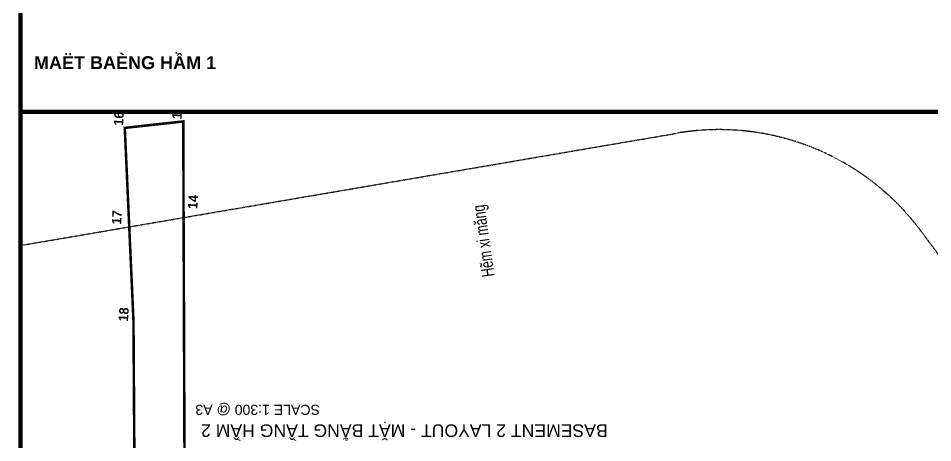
# Model space of a CAD drawing. Header units: millimetres. Extents: x -100356 to 314685, y 446 to 1273965.
# Drawn here: x 17056 to 89668, y 340487 to 374187 of the extents above; entities that cross this region are included whole.
import ezdxf
from ezdxf.enums import TextEntityAlignment as Align
from ezdxf.xclip import XClip

# ---------------------------------------------------------------- set-up
doc = ezdxf.new("R2010")
doc.units = ezdxf.units.MM
doc.header["$XCLIPFRAME"] = 2
for name, pattern in [('20180221 BF$0$2-2', [10, 5, -5]), ('20180221 BF$0$b2$0$Kume - Key Plan Boundary', [16, 8, -2, 4, -2]), ('20180221 BF$0$DASHDOT', [1, 0.5, -0.25, 0, -0.25]), ('20180221 BF$0$HIDDEN', [0.375, 0.25, -0.125])]:
    doc.linetypes.add(name, pattern=pattern)
doc.layers.get('DEFPOINTS').update_dxf_attribs({"lineweight": 13})
for name, color, linetype in [('20180221 BF$0$10', 1, 'Continuous'), ('20180221 BF$0$28', 7, 'Continuous'), ('20180221 BF$0$Kichthuoc', 7, 'Continuous'), ('20180221 BF$0$sohieu_diem', 2, 'Continuous'), ('20180221 BF$0$TREE', 99, 'Continuous')]:
    doc.layers.add(name, color=color, linetype=linetype)
for name, color, linetype, lineweight in [('20180221 BF$0$b2$0$C-_SITEBNRY_E', 1, '20180221 BF$0$b2$0$Kume - Key Plan Boundary', 100), ('20180221 BF$0$CHU', 7, 'Continuous', 25), ('20180221 BF$0$QHH ÐỀ XUẤT ÐIỀU CHỈNH', 5, '20180221 BF$0$HIDDEN', 30), ('20180221 BF$0$setback', 1, 'Continuous', 13), ('TEXT', 6, 'Continuous', 20)]:
    doc.layers.add(name, color=color, linetype=linetype, lineweight=lineweight)
doc.styles.add('20180221 BF$0$CAN-1', font='VNI-Helve.TTF', dxfattribs={"height": 600})
doc.styles.add('20180221 BF$0$VAPTIMN', font='VNI-Aptima-Bold.TTF')
doc.styles.add('20180221 BF$0$VL2 - tb$0$GHICHU-C', font='Font - TrueType - Arial.ttf', dxfattribs={"width": 0.7})
doc.styles.add('VnArial', font='Font - TrueType - Arial.ttf')

# ---------------------------------------------------------------- blocks, each defined once
blk = doc.blocks.new('20180221 BF$0$b2$0$Family - ___-1748564-1st Basement')
at = {"layer": '20180221 BF$0$b2$0$C-_SITEBNRY_E', "lineweight": 18}
for p, q in [((122255, -14994), (122171, -1891)), ((118276, -23221), (118205, -3859)), ((122593, -22484), (122255, -14994)), ((122947, -30340), (122593, -22484)), ((118304, -30852), (118276, -23221)), ((122947, -30340), (118304, -30852))]:
    blk.add_line(p, q, dxfattribs=at)
blk = doc.blocks.new('20180221 BF$0$hientrang')
at = {"layer": '20180221 BF$0$10', "color": 1}
for p, q in [((-33314, 110103, 0), (-41132, 109253, 0)), ((-32510, 105502, 0), (-33314, 110103, 0)), ((-48586, 108443, 0), (-61657, 107529, 0)), ((-40123, 104992, 0), (-32510, 105502, 0)), ((-59442, 103696, 0), (-40123, 104992, 0))]:
    blk.add_line(p, q, dxfattribs=at)
at = {"layer": '20180221 BF$0$10', "color": 1, "linetype": 'Continuous'}
blk.add_line((-33314, 110103, 0), (-32510, 105502, 0), dxfattribs=at)
at = {"layer": '20180221 BF$0$10', "color": 1, "linetype": 'Continuous', "elevation": 0}
for points in [[(-64687, 107633), (-61657, 107529), (-48586, 108443), (-41132, 109253)], [(-32510, 105502), (-40123, 104992)], [(-40123, 104992), (-59442, 103696), (-62752, 103571), (-63312, 103421), (-63663, 102732), (-63208, 99311)]]:
    blk.add_lwpolyline(points, dxfattribs=at)
at = {"layer": '20180221 BF$0$Kichthuoc', "elevation": 0}
for points in [[(-42843, 116479, 0, 330, 0), (-41965, 116679, 0, 0, 0), (-41088, 116879, 0, 0, 0)], [(-36557, 89937, 0, 330, 0), (-35680, 90137, 0, 0, 0), (-34802, 90338, 0, 0, 0)]]:
    blk.add_lwpolyline(points, format="xyseb", dxfattribs=at)
at = {"layer": '20180221 BF$0$QHH ÐỀ XUẤT ÐIỀU CHỈNH', "linetype": '20180221 BF$0$2-2', "elevation": 0}
blk.add_lwpolyline([(-46464, 131762), (-30969, 66343)], dxfattribs=at)
at = {"layer": '20180221 BF$0$QHH ÐỀ XUẤT ÐIỀU CHỈNH', "linetype": '20180221 BF$0$2-2'}
for centre, radius, start, end in [((-50424, 61731, 0), 19995, 309.26648, 13.33656), ((210, -199, 0), 60000, 129.27099, 179.61871)]:
    blk.add_arc(centre, radius, start, end, dxfattribs=at)
at = {"layer": '20180221 BF$0$setback', "color": 1, "linetype": '20180221 BF$0$DASHDOT', "ltscale": 200, "const_width": 200, "elevation": 0}
blk.add_lwpolyline([(-59442, 103696), (-40123, 104992), (-32510, 105502), (-33314, 110103), (-41132, 109253), (-48586, 108443), (-61657, 107529)], dxfattribs=at)
at = {"layer": '20180221 BF$0$sohieu_diem', "color": 3, "const_width": 93.8, "elevation": 0}
for points in [[(-33361, 110103, 1), (-33267, 110103, 1)], [(-41179, 109253, 1), (-41086, 109253, 1)], [(-48633, 108443, 1), (-48539, 108442, 1)], [(-32557, 105502, 1), (-32463, 105502, 1)], [(-40170, 104992, 1), (-40076, 104992, 1)]]:
    blk.add_lwpolyline(points, format="xyb", close=True, dxfattribs=at)
at = {"layer": '20180221 BF$0$28', "color": 7, "linetype": 'Continuous', "style": '20180221 BF$0$VL2 - tb$0$GHICHU-C', "width": 0.7}
blk.add_text('Hẽm xi măng', height=1000, rotation=11.70213, dxfattribs=at).set_placement((-40447, 81012, 0), align=Align.MIDDLE)
at = {"layer": '20180221 BF$0$sohieu_diem', "color": 3, "style": '20180221 BF$0$VAPTIMN'}
for s, p in [('17', (-41003, 109910, 0)), ('16', (-33164, 110253, 0)), ('18', (-48660, 108878, 0)), ('15', (-32359, 105652, 0)), ('14', (-39400, 103952, 0))]:
    blk.add_text(s, height=750, rotation=359.92728, dxfattribs=at).set_placement(p)

msp = doc.modelspace()

# ---------------------------------------------------------------- linework, layer by layer
at = {"layer": 'DEFPOINTS', "const_width": 345.1, "elevation": 0}
for points in [[(17228.7, 366757.2), (17228.7, 467538.9), (159772.7, 467538.9), (159772.7, 366757.2)], [(17228.7, 265975.5), (17228.7, 366757.2), (159772.7, 366757.2), (159772.7, 265975.5)]]:
    msp.add_lwpolyline(points, close=True, dxfattribs=at)

# ---------------------------------------------------------------- block references
at = {"layer": '20180221 BF$0$b2$0$C-_SITEBNRY_E', "lineweight": 18, "rotation": 180}
msp.add_blockref('20180221 BF$0$b2$0$Family - ___-1748564-1st Basement', (148459.1, 335145, 0), dxfattribs=at)
at = {"layer": '20180221 BF$0$TREE'}
ref = msp.add_blockref('20180221 BF$0$hientrang', (137502.3, 391767.9, 0), dxfattribs=dict(at, rotation=86.37342821610302))
XClip(ref).set_block_clipping_path([(-121163.6677206126, 112835.5373194454), (-112147.2811558732, -29423.0062568703), (-23551.8986045148, -23807.8059542924), (-32568.2851692542, 118450.7376220233)])

# ---------------------------------------------------------------- texts
at = {"layer": '20180221 BF$0$CHU', "linetype": 'Continuous', "ltscale": 50, "insert": (17904.8, 371175.3, 0), "char_height": 1023.712, "width": 2165652.168, "attachment_point": 1, "style": '20180221 BF$0$CAN-1'}
msp.add_mtext('{\\fVNI-Helve|b1|i0|c0|p2; MAËT BAÈNG H\\fArial|b1|i0|c0|p34;ẦM 1}', dxfattribs=at)
at = {"layer": 'TEXT', "style": 'VnArial'}
for s, height, p in [('SCALE 1:300 @ A3', 800, (41012.1, 343499.6, 0)), ('BASEMENT 2 LAYOUT - MẶT BẰNG TẦNG HẦM 2', 1000, (63858.1, 341943.7, 0))]:
    msp.add_text(s, height=height, rotation=180, dxfattribs=at).set_placement(p)

doc.saveas('drawing.dxf')
